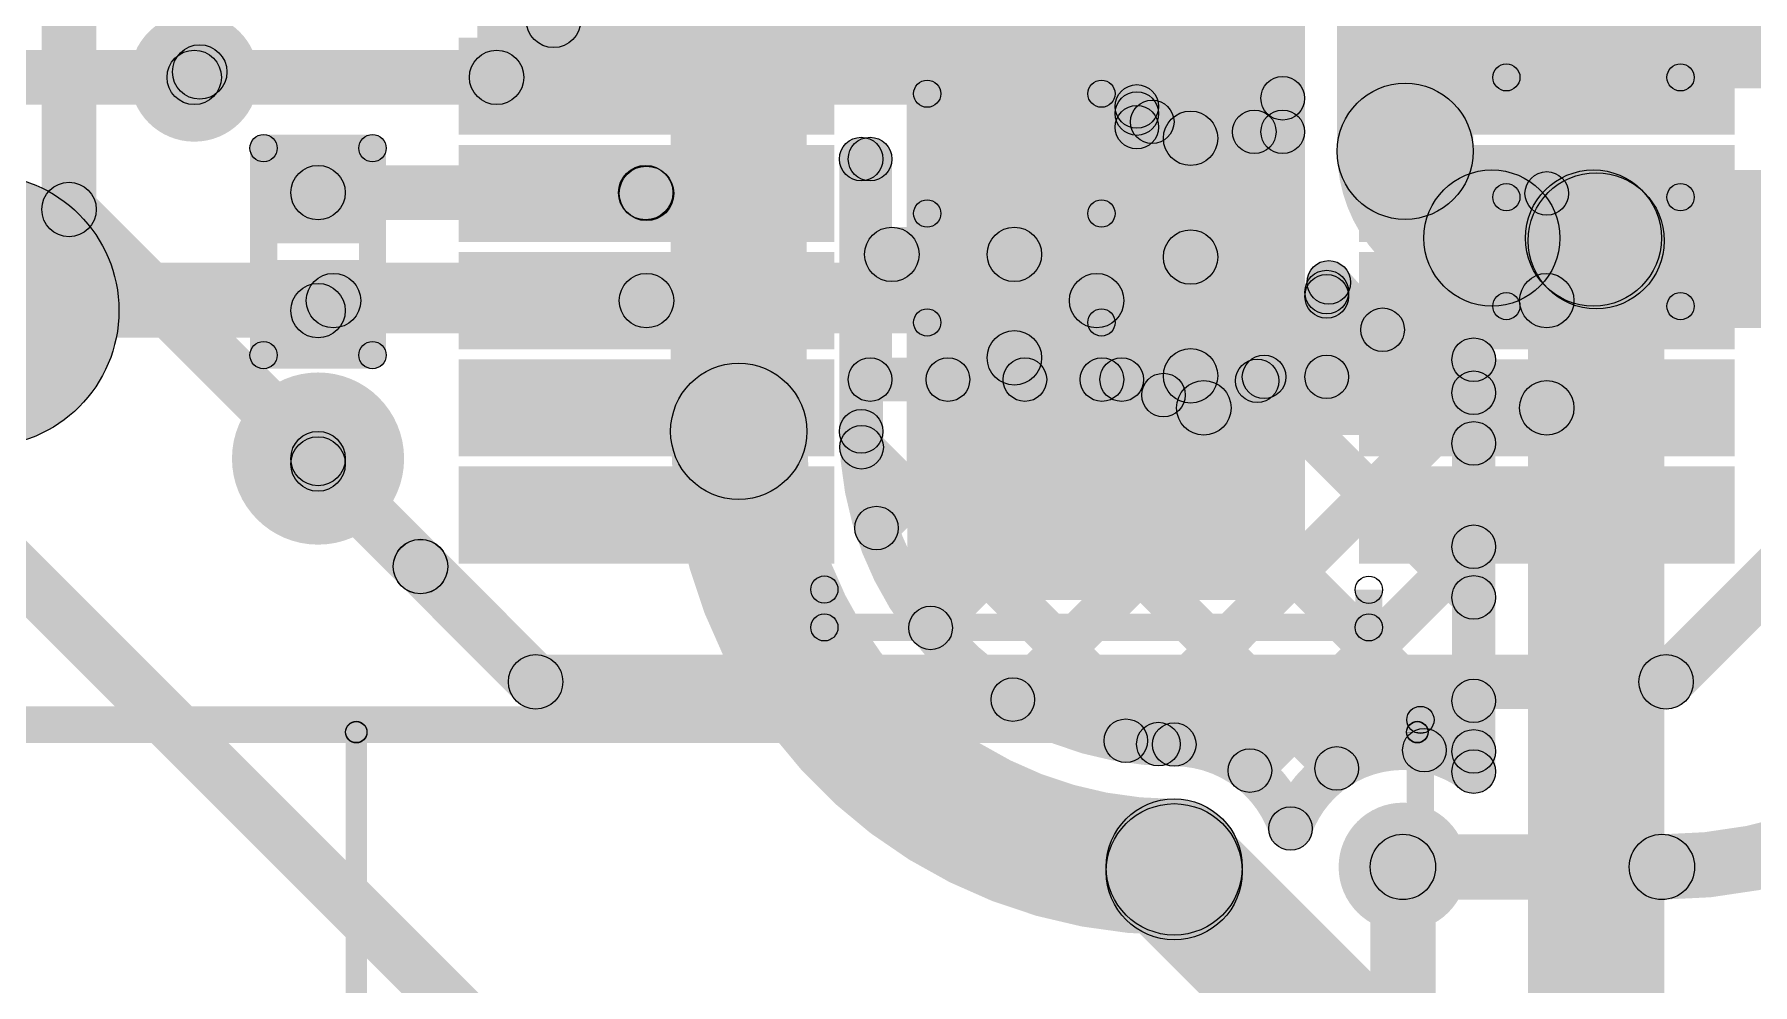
# Model space of a CAD drawing. Header units: millimetres. Extents: x -0.55 to 1.07, y -0.21 to 1.95.
# Drawn here: x 0.3826 to 0.6982, y 0.0624 to 0.2369 of the extents above; entities that cross this region are included whole.
import ezdxf

# ---------------------------------------------------------------- set-up
doc = ezdxf.new("R2010")
doc.units = ezdxf.units.MM
doc.header["$MEASUREMENT"] = 0
for name, color, linetype in [('BottomLayer', 5, 'Continuous'), ('BottomOverlay', 54, 'Continuous'), ('BottomPaste', 16, 'Continuous'), ('BottomSolder', 6, 'Continuous'), ('Mechanical1', 6, 'Continuous'), ('Mechanical2', 216, 'Continuous'), ('TopLayer', 1, 'Continuous'), ('TopOverlay', 2, 'Continuous'), ('TopPaste', 8, 'Continuous'), ('TopSolder', 216, 'Continuous'), ('ViaHoleLayer', 16, 'Continuous')]:
    doc.layers.add(name, color=color, linetype=linetype)

# ---------------------------------------------------------------- blocks, each defined once
blk = doc.blocks.new('BQ24092DGQR_41')
at = {"layer": 'TopLayer'}
for points in [[(-0.05217, 0.04429), (-0.05217, 0.03445), (-0.11319, 0.03445), (-0.11319, 0.04429)], [(0.11319, 0.04429), (0.11319, 0.03445), (0.05217, 0.03445), (0.05217, 0.04429)], [(0.03091, 0.03701), (0.03091, -0.03701), (-0.03091, -0.03701), (-0.03091, 0.03701)], [(-0.05217, 0.02461), (-0.05217, 0.01476), (-0.11319, 0.01476), (-0.11319, 0.02461)], [(0.11319, 0.02461), (0.11319, 0.01476), (0.05217, 0.01476), (0.05217, 0.02461)], [(-0.05217, 0.00492), (-0.05217, -0.00492), (-0.11319, -0.00492), (-0.11319, 0.00492)], [(0.11319, 0.00492), (0.11319, -0.00492), (0.05217, -0.00492), (0.05217, 0.00492)], [(-0.05217, -0.01476), (-0.05217, -0.02461), (-0.11319, -0.02461), (-0.11319, -0.01476)], [(0.11319, -0.01476), (0.11319, -0.02461), (0.05217, -0.02461), (0.05217, -0.01476)], [(-0.05217, -0.03445), (-0.05217, -0.04429), (-0.11319, -0.04429), (-0.11319, -0.03445)], [(0.11319, -0.03445), (0.11319, -0.04429), (0.05217, -0.04429), (0.05217, -0.03445)]]:
    blk.add_hatch(color=1, dxfattribs=at).paths.add_polyline_path(points)
at = {"layer": 'TopOverlay'}
h = blk.add_hatch(color=2, dxfattribs=at)
edge = h.paths.add_edge_path()
edge.add_arc((-0.05, -0.05306), 0.0025, 0, 360)
for points in [[(-0.0475, -0.06), (-0.0525, -0.06), (-0.0525, -0.05306), (-0.0475, -0.05306)], [(0.0525, -0.06), (0.0475, -0.06), (0.0475, -0.0531), (0.0525, -0.0531)], [(-0.05, -0.0625), (-0.05, -0.0575), (0.05, -0.0575), (0.05, -0.0625)]]:
    blk.add_hatch(color=2, dxfattribs=at).paths.add_polyline_path(points)
h = blk.add_hatch(color=2, dxfattribs=at)
edge = h.paths.add_edge_path()
edge.add_arc((0.05, -0.0531), 0.0025, 0, 360)
h = blk.add_hatch(color=2, dxfattribs=at)
edge = h.paths.add_edge_path()
edge.add_arc((-0.05, -0.06), 0.0025, 0, 360)
h = blk.add_hatch(color=2, dxfattribs=at)
edge = h.paths.add_edge_path()
edge.add_arc((-0.05, -0.06), 0.0025, 0, 360)
h = blk.add_hatch(color=2, dxfattribs=at)
edge = h.paths.add_edge_path()
edge.add_arc((0.05, -0.06), 0.0025, 0, 360)
h = blk.add_hatch(color=2, dxfattribs=at)
edge = h.paths.add_edge_path()
edge.add_arc((0.05, -0.06), 0.0025, 0, 360)
at = {"layer": 'TopPaste'}
for points in [[(-0.05217, 0.04429), (-0.05217, 0.03445), (-0.11319, 0.03445), (-0.11319, 0.04429)], [(0.11319, 0.04429), (0.11319, 0.03445), (0.05217, 0.03445), (0.05217, 0.04429)], [(0.03091, 0.03701), (0.03091, -0.03701), (-0.03091, -0.03701), (-0.03091, 0.03701)], [(-0.05217, 0.02461), (-0.05217, 0.01476), (-0.11319, 0.01476), (-0.11319, 0.02461)], [(0.11319, 0.02461), (0.11319, 0.01476), (0.05217, 0.01476), (0.05217, 0.02461)], [(-0.05217, 0.00492), (-0.05217, -0.00492), (-0.11319, -0.00492), (-0.11319, 0.00492)], [(0.11319, 0.00492), (0.11319, -0.00492), (0.05217, -0.00492), (0.05217, 0.00492)], [(-0.05217, -0.01476), (-0.05217, -0.02461), (-0.11319, -0.02461), (-0.11319, -0.01476)], [(0.11319, -0.01476), (0.11319, -0.02461), (0.05217, -0.02461), (0.05217, -0.01476)], [(-0.05217, -0.03445), (-0.05217, -0.04429), (-0.11319, -0.04429), (-0.11319, -0.03445)], [(0.11319, -0.03445), (0.11319, -0.04429), (0.05217, -0.04429), (0.05217, -0.03445)]]:
    blk.add_hatch(color=8, dxfattribs=at).paths.add_polyline_path(points)
at = {"layer": 'TopSolder'}
for points in [[(-0.04817, 0.04829), (-0.04817, 0.03045), (-0.11719, 0.03045), (-0.11719, 0.04829)], [(0.11719, 0.04829), (0.11719, 0.03045), (0.04817, 0.03045), (0.04817, 0.04829)], [(0.03491, 0.04101), (0.03491, -0.04101), (-0.03491, -0.04101), (-0.03491, 0.04101)], [(-0.04817, 0.02861), (-0.04817, 0.01076), (-0.11719, 0.01076), (-0.11719, 0.02861)], [(0.11719, 0.02861), (0.11719, 0.01076), (0.04817, 0.01076), (0.04817, 0.02861)], [(-0.04817, 0.00892), (-0.04817, -0.00892), (-0.11719, -0.00892), (-0.11719, 0.00892)], [(0.11719, 0.00892), (0.11719, -0.00892), (0.04817, -0.00892), (0.04817, 0.00892)], [(-0.04817, -0.01076), (-0.04817, -0.02861), (-0.11719, -0.02861), (-0.11719, -0.01076)], [(0.11719, -0.01076), (0.11719, -0.02861), (0.04817, -0.02861), (0.04817, -0.01076)], [(-0.04817, -0.03045), (-0.04817, -0.04829), (-0.11719, -0.04829), (-0.11719, -0.03045)], [(0.11719, -0.03045), (0.11719, -0.04829), (0.04817, -0.04829), (0.04817, -0.03045)]]:
    blk.add_hatch(color=216, dxfattribs=at).paths.add_polyline_path(points)
at = {"layer": 'TopOverlay'}
for centre in [(-0.05, -0.05306), (0.05, -0.0531), (-0.05, -0.06), (-0.05, -0.06), (0.05, -0.06), (0.05, -0.06)]:
    blk.add_circle(centre, 0.0025, dxfattribs=at)
blk = doc.blocks.new('R___0201_58')
at = {"layer": 'TopLayer'}
for points in [[(-0.01614, 0.00728), (-0.00551, 0.00728), (-0.00551, -0.00728), (-0.01614, -0.00728)], [(0.00551, 0.00728), (0.01614, 0.00728), (0.01614, -0.00728), (0.00551, -0.00728)]]:
    blk.add_hatch(color=1, dxfattribs=at).paths.add_polyline_path(points)
at = {"layer": 'TopOverlay'}
h = blk.add_hatch(color=2, dxfattribs=at)
edge = h.paths.add_edge_path()
edge.add_arc((-0.019, 0.01), 0.0025, 0, 360)
h = blk.add_hatch(color=2, dxfattribs=at)
edge = h.paths.add_edge_path()
edge.add_arc((-0.019, 0.01), 0.0025, 0, 360)
for points in [[(-0.0215, 0.01), (-0.0165, 0.01), (-0.0165, -0.01), (-0.0215, -0.01)], [(-0.019, 0.0075), (-0.019, 0.0125), (0.019, 0.0125), (0.019, 0.0075)], [(0.0165, 0.01), (0.0215, 0.01), (0.0215, -0.01), (0.0165, -0.01)], [(-0.019, -0.0125), (-0.019, -0.0075), (0.019, -0.0075), (0.019, -0.0125)]]:
    blk.add_hatch(color=2, dxfattribs=at).paths.add_polyline_path(points)
h = blk.add_hatch(color=2, dxfattribs=at)
edge = h.paths.add_edge_path()
edge.add_arc((0.019, 0.01), 0.0025, 0, 360)
h = blk.add_hatch(color=2, dxfattribs=at)
edge = h.paths.add_edge_path()
edge.add_arc((0.019, 0.01), 0.0025, 0, 360)
h = blk.add_hatch(color=2, dxfattribs=at)
edge = h.paths.add_edge_path()
edge.add_arc((-0.019, -0.01), 0.0025, 0, 360)
h = blk.add_hatch(color=2, dxfattribs=at)
edge = h.paths.add_edge_path()
edge.add_arc((-0.019, -0.01), 0.0025, 0, 360)
h = blk.add_hatch(color=2, dxfattribs=at)
edge = h.paths.add_edge_path()
edge.add_arc((0.019, -0.01), 0.0025, 0, 360)
h = blk.add_hatch(color=2, dxfattribs=at)
edge = h.paths.add_edge_path()
edge.add_arc((0.019, -0.01), 0.0025, 0, 360)
at = {"layer": 'TopPaste'}
for points in [[(-0.01614, 0.00728), (-0.00551, 0.00728), (-0.00551, -0.00728), (-0.01614, -0.00728)], [(0.00551, 0.00728), (0.01614, 0.00728), (0.01614, -0.00728), (0.00551, -0.00728)]]:
    blk.add_hatch(color=8, dxfattribs=at).paths.add_polyline_path(points)
at = {"layer": 'TopSolder'}
for points in [[(-0.02014, 0.01128), (-0.00151, 0.01128), (-0.00151, -0.01128), (-0.02014, -0.01128)], [(0.00151, 0.01128), (0.02014, 0.01128), (0.02014, -0.01128), (0.00151, -0.01128)]]:
    blk.add_hatch(color=216, dxfattribs=at).paths.add_polyline_path(points)
at = {"layer": 'TopOverlay'}
for centre in [(-0.019, 0.01), (-0.019, 0.01), (0.019, 0.01), (0.019, 0.01), (-0.019, -0.01), (-0.019, -0.01), (0.019, -0.01), (0.019, -0.01)]:
    blk.add_circle(centre, 0.0025, dxfattribs=at)
blk = doc.blocks.new('B4B_PH_K_S_LF__SN__64')
at = {"layer": 'TopOverlay'}
for points in [[(-0.156, 0.1075), (-0.156, 0.1125), (0.23474, 0.1125), (0.23474, 0.1075)], [(0.23724, -0.07), (0.23224, -0.07), (0.23224, 0.11), (0.23724, 0.11)]]:
    blk.add_hatch(color=2, dxfattribs=at).paths.add_polyline_path(points)
h = blk.add_hatch(color=2, dxfattribs=at)
edge = h.paths.add_edge_path()
edge.add_arc((0.23474, 0.11), 0.0025, 0, 360)
h = blk.add_hatch(color=2, dxfattribs=at)
edge = h.paths.add_edge_path()
edge.add_arc((0.23474, 0.11), 0.0025, 0, 360)
blk.add_circle((0.23474, 0.11), 0.0025, dxfattribs=at)
blk.add_circle((0.23474, 0.11), 0.0025, dxfattribs=at)
blk = doc.blocks.new('C__0402_B_79')
at = {"layer": 'BottomLayer'}
for points in [[(-0.0095, 0.0125), (-0.0095, -0.0125), (-0.0275, -0.0125), (-0.0275, 0.0125)], [(0.0275, 0.0125), (0.0275, -0.0125), (0.0095, -0.0125), (0.0095, 0.0125)]]:
    blk.add_hatch(color=5, dxfattribs=at).paths.add_polyline_path(points)
at = {"layer": 'BottomOverlay'}
h = blk.add_hatch(color=54, dxfattribs=at)
edge = h.paths.add_edge_path()
edge.add_arc((-0.031, 0.016), 0.0025, 0, 360)
h = blk.add_hatch(color=54, dxfattribs=at)
edge = h.paths.add_edge_path()
edge.add_arc((-0.031, 0.016), 0.0025, 0, 360)
for points in [[(-0.0335, 0.016), (-0.0285, 0.016), (-0.0285, -0.016), (-0.0335, -0.016)], [(-0.031, 0.0135), (-0.031, 0.0185), (-0.011, 0.0185), (-0.011, 0.0135)], [(0.011, 0.0135), (0.011, 0.0185), (0.031, 0.0185), (0.031, 0.0135)], [(0.0285, 0.016), (0.0335, 0.016), (0.0335, -0.016), (0.0285, -0.016)], [(-0.031, -0.0185), (-0.031, -0.0135), (-0.011, -0.0135), (-0.011, -0.0185)], [(0.011, -0.0185), (0.011, -0.0135), (0.031, -0.0135), (0.031, -0.0185)]]:
    blk.add_hatch(color=54, dxfattribs=at).paths.add_polyline_path(points)
h = blk.add_hatch(color=54, dxfattribs=at)
edge = h.paths.add_edge_path()
edge.add_arc((-0.011, 0.016), 0.0025, 0, 360)
h = blk.add_hatch(color=54, dxfattribs=at)
edge = h.paths.add_edge_path()
edge.add_arc((0.011, 0.016), 0.0025, 0, 360)
h = blk.add_hatch(color=54, dxfattribs=at)
edge = h.paths.add_edge_path()
edge.add_arc((0.031, 0.016), 0.0025, 0, 360)
h = blk.add_hatch(color=54, dxfattribs=at)
edge = h.paths.add_edge_path()
edge.add_arc((0.031, 0.016), 0.0025, 0, 360)
h = blk.add_hatch(color=54, dxfattribs=at)
edge = h.paths.add_edge_path()
edge.add_arc((-0.031, -0.016), 0.0025, 0, 360)
h = blk.add_hatch(color=54, dxfattribs=at)
edge = h.paths.add_edge_path()
edge.add_arc((-0.031, -0.016), 0.0025, 0, 360)
h = blk.add_hatch(color=54, dxfattribs=at)
edge = h.paths.add_edge_path()
edge.add_arc((-0.011, -0.016), 0.0025, 0, 360)
h = blk.add_hatch(color=54, dxfattribs=at)
edge = h.paths.add_edge_path()
edge.add_arc((0.011, -0.016), 0.0025, 0, 360)
h = blk.add_hatch(color=54, dxfattribs=at)
edge = h.paths.add_edge_path()
edge.add_arc((0.031, -0.016), 0.0025, 0, 360)
h = blk.add_hatch(color=54, dxfattribs=at)
edge = h.paths.add_edge_path()
edge.add_arc((0.031, -0.016), 0.0025, 0, 360)
at = {"layer": 'BottomPaste'}
for points in [[(-0.0095, 0.0125), (-0.0095, -0.0125), (-0.0275, -0.0125), (-0.0275, 0.0125)], [(0.0275, 0.0125), (0.0275, -0.0125), (0.0095, -0.0125), (0.0095, 0.0125)]]:
    blk.add_hatch(color=16, dxfattribs=at).paths.add_polyline_path(points)
at = {"layer": 'BottomSolder'}
for points in [[(-0.00714, 0.01486), (-0.00714, -0.01486), (-0.02986, -0.01486), (-0.02986, 0.01486)], [(0.02986, 0.01486), (0.02986, -0.01486), (0.00714, -0.01486), (0.00714, 0.01486)]]:
    blk.add_hatch(color=6, dxfattribs=at).paths.add_polyline_path(points)
at = {"layer": 'BottomOverlay'}
for centre in [(-0.031, 0.016), (-0.031, 0.016), (-0.011, 0.016), (0.011, 0.016), (0.031, 0.016), (0.031, 0.016), (-0.031, -0.016), (-0.031, -0.016), (-0.011, -0.016), (0.011, -0.016), (0.031, -0.016), (0.031, -0.016)]:
    blk.add_circle(centre, 0.0025, dxfattribs=at)
blk = doc.blocks.new('C__0402_B_83')
at = {"layer": 'BottomLayer'}
for points in [[(-0.0095, 0.0125), (-0.0095, -0.0125), (-0.0275, -0.0125), (-0.0275, 0.0125)], [(0.0275, 0.0125), (0.0275, -0.0125), (0.0095, -0.0125), (0.0095, 0.0125)]]:
    blk.add_hatch(color=5, dxfattribs=at).paths.add_polyline_path(points)
at = {"layer": 'BottomOverlay'}
h = blk.add_hatch(color=54, dxfattribs=at)
edge = h.paths.add_edge_path()
edge.add_arc((-0.031, 0.016), 0.0025, 0, 360)
h = blk.add_hatch(color=54, dxfattribs=at)
edge = h.paths.add_edge_path()
edge.add_arc((-0.031, 0.016), 0.0025, 0, 360)
for points in [[(-0.0285, -0.016), (-0.0335, -0.016), (-0.0335, 0.016), (-0.0285, 0.016)], [(-0.011, 0.0185), (-0.011, 0.0135), (-0.031, 0.0135), (-0.031, 0.0185)], [(0.031, 0.0185), (0.031, 0.0135), (0.011, 0.0135), (0.011, 0.0185)], [(0.0335, -0.016), (0.0285, -0.016), (0.0285, 0.016), (0.0335, 0.016)], [(-0.011, -0.0135), (-0.011, -0.0185), (-0.031, -0.0185), (-0.031, -0.0135)], [(0.031, -0.0135), (0.031, -0.0185), (0.011, -0.0185), (0.011, -0.0135)]]:
    blk.add_hatch(color=54, dxfattribs=at).paths.add_polyline_path(points)
h = blk.add_hatch(color=54, dxfattribs=at)
edge = h.paths.add_edge_path()
edge.add_arc((-0.011, 0.016), 0.0025, 0, 360)
h = blk.add_hatch(color=54, dxfattribs=at)
edge = h.paths.add_edge_path()
edge.add_arc((0.011, 0.016), 0.0025, 0, 360)
h = blk.add_hatch(color=54, dxfattribs=at)
edge = h.paths.add_edge_path()
edge.add_arc((0.031, 0.016), 0.0025, 0, 360)
h = blk.add_hatch(color=54, dxfattribs=at)
edge = h.paths.add_edge_path()
edge.add_arc((0.031, 0.016), 0.0025, 0, 360)
h = blk.add_hatch(color=54, dxfattribs=at)
edge = h.paths.add_edge_path()
edge.add_arc((-0.031, -0.016), 0.0025, 0, 360)
h = blk.add_hatch(color=54, dxfattribs=at)
edge = h.paths.add_edge_path()
edge.add_arc((-0.031, -0.016), 0.0025, 0, 360)
h = blk.add_hatch(color=54, dxfattribs=at)
edge = h.paths.add_edge_path()
edge.add_arc((-0.011, -0.016), 0.0025, 0, 360)
h = blk.add_hatch(color=54, dxfattribs=at)
edge = h.paths.add_edge_path()
edge.add_arc((0.011, -0.016), 0.0025, 0, 360)
h = blk.add_hatch(color=54, dxfattribs=at)
edge = h.paths.add_edge_path()
edge.add_arc((0.031, -0.016), 0.0025, 0, 360)
h = blk.add_hatch(color=54, dxfattribs=at)
edge = h.paths.add_edge_path()
edge.add_arc((0.031, -0.016), 0.0025, 0, 360)
at = {"layer": 'BottomPaste'}
for points in [[(-0.0095, 0.0125), (-0.0095, -0.0125), (-0.0275, -0.0125), (-0.0275, 0.0125)], [(0.0275, 0.0125), (0.0275, -0.0125), (0.0095, -0.0125), (0.0095, 0.0125)]]:
    blk.add_hatch(color=16, dxfattribs=at).paths.add_polyline_path(points)
at = {"layer": 'BottomSolder'}
for points in [[(-0.00714, 0.01486), (-0.00714, -0.01486), (-0.02986, -0.01486), (-0.02986, 0.01486)], [(0.02986, 0.01486), (0.02986, -0.01486), (0.00714, -0.01486), (0.00714, 0.01486)]]:
    blk.add_hatch(color=6, dxfattribs=at).paths.add_polyline_path(points)
at = {"layer": 'BottomOverlay'}
for centre in [(-0.031, 0.016), (-0.031, 0.016), (-0.011, 0.016), (0.011, 0.016), (0.031, 0.016), (0.031, 0.016), (-0.031, -0.016), (-0.031, -0.016), (-0.011, -0.016), (0.011, -0.016), (0.031, -0.016), (0.031, -0.016)]:
    blk.add_circle(centre, 0.0025, dxfattribs=at)

msp = doc.modelspace()

# ---------------------------------------------------------------- hatches: boundary and pattern name
at = {"layer": 'BottomLayer'}
for points in [[(0.394, 0.20474), (0.384, 0.20474), (0.384, 0.57162), (0.394, 0.57162)], [(0.655, 0.227), (0.718, 0.227), (0.718, 0.571), (0.655, 0.571)], [(0.5, 0.224), (0.575, 0.224), (0.575, 0.276), (0.5, 0.276)], [(0.5245, 0.164), (0.4995, 0.164), (0.4995, 0.261), (0.5245, 0.261)], [(0.61592, 0.219), (0.60792, 0.219), (0.60792, 0.25808), (0.61592, 0.25808)], [(0.64692, 0.21542), (0.62192, 0.21542), (0.62192, 0.25808), (0.64692, 0.25808)], [(0.58913, 0.21985), (0.58113, 0.21985), (0.58113, 0.2525), (0.58913, 0.2525)], [(0.5823, 0.24912), (0.58796, 0.25477), (0.61475, 0.22799), (0.60909, 0.22233)], [(0.58796, 0.21952), (0.5823, 0.22518), (0.60909, 0.25196), (0.61475, 0.24631)], [(0.412, 0.224), (0.412, 0.234), (0.46754, 0.234), (0.46754, 0.224)], [(0.5823, 0.22083), (0.58796, 0.22649), (0.59079, 0.22366), (0.58513, 0.218)], [(0.60671, 0.215), (0.60671, 0.223), (0.61192, 0.223), (0.61192, 0.215)], [(0.6, 0.196), (0.59, 0.196), (0.59, 0.21781), (0.6, 0.21781)], [(0.5385, 0.164), (0.5305, 0.164), (0.5305, 0.214), (0.5385, 0.214)], [(0.54013, 0.1735), (0.53213, 0.1735), (0.53213, 0.214), (0.54013, 0.214)], [(0.65034, 0.187), (0.65034, 0.212), (0.669, 0.212), (0.669, 0.187)], [(0.669, 0.187), (0.669, 0.212), (0.7136, 0.212), (0.7136, 0.187)], [(0.548, 0.184), (0.61, 0.184), (0.61, 0.209), (0.548, 0.209)], [(0.38547, 0.2012), (0.39254, 0.20827), (0.43828, 0.16254), (0.4312, 0.15546)], [(0.54013, 0.1915), (0.54013, 0.2015), (0.56263, 0.2015), (0.56263, 0.1915)], [(0.682, -0.0045), (0.657, -0.0045), (0.657, 0.199), (0.682, 0.199)], [(0.56763, 0.1775), (0.55763, 0.1775), (0.55763, 0.1965), (0.56763, 0.1965)], [(0.6, 0.17419), (0.59, 0.17419), (0.59, 0.196), (0.6, 0.196)], [(0.624, 0.174), (0.616, 0.174), (0.616, 0.18958), (0.624, 0.18958)], [(0.61717, 0.18597), (0.62283, 0.19162), (0.64983, 0.16462), (0.64417, 0.15897)], [(0.56519, 0.1119), (0.55953, 0.11756), (0.62746, 0.18548), (0.63311, 0.17982)], [(0.53613, 0.1695), (0.53613, 0.1775), (0.58235, 0.1775), (0.58235, 0.1695)], [(0.6085, 0.17), (0.6085, 0.178), (0.62, 0.178), (0.62, 0.17)], [(0.651, 0.10151), (0.643, 0.10151), (0.643, 0.17715), (0.651, 0.17715)], [(0.54014, 0.14342), (0.53448, 0.14907), (0.56174, 0.17633), (0.5674, 0.17067)], [(0.54761, 0.17067), (0.55327, 0.17633), (0.62467, 0.10493), (0.61901, 0.09928)], [(0.5759, 0.17067), (0.58155, 0.17633), (0.64983, 0.10805), (0.64417, 0.1024)], [(0.58594, 0.10436), (0.58028, 0.11002), (0.64417, 0.17391), (0.64983, 0.16825)], [(0.60441, 0.17045), (0.61006, 0.1761), (0.64983, 0.13634), (0.64417, 0.13068)], [(0.55008, 0.12507), (0.54442, 0.13072), (0.5872, 0.1735), (0.59285, 0.16784)], [(0.53175, 0.15825), (0.5374, 0.16391), (0.59191, 0.1094), (0.58625, 0.10375)], [(0.36847, 0.14246), (0.37554, 0.14953), (0.48476, 0.04032), (0.47768, 0.03324)], [(0.60873, 0.09887), (0.60307, 0.10452), (0.64417, 0.14562), (0.64983, 0.13997)], [(0.64077, 0.10262), (0.63511, 0.10828), (0.64417, 0.11734), (0.64983, 0.11168)], [(0.64, 0.006), (0.628, 0.006), (0.628, 0.084), (0.64, 0.084)]]:
    msp.add_hatch(color=5, dxfattribs=at).paths.add_polyline_path(points)
h = msp.add_hatch(color=5, dxfattribs=at)
edge = h.paths.add_edge_path()
edge.add_arc((0.478, 0.23946), 0.005, 0, 360)
h = msp.add_hatch(color=5, dxfattribs=at)
edge = h.paths.add_edge_path()
edge.add_arc((0.478, 0.23946), 0.005, 0, 360)
h = msp.add_hatch(color=5, dxfattribs=at)
edge = h.paths.add_edge_path()
edge.add_arc((0.412, 0.229), 0.01181, 0, 360)
h = msp.add_hatch(color=5, dxfattribs=at)
edge = h.paths.add_edge_path()
edge.add_arc((0.412, 0.229), 0.005, 0, 360)
h = msp.add_hatch(color=5, dxfattribs=at)
edge = h.paths.add_edge_path()
edge.add_arc((0.46754, 0.229), 0.005, 0, 360)
h = msp.add_hatch(color=5, dxfattribs=at)
edge = h.paths.add_edge_path()
edge.add_arc((0.46754, 0.229), 0.005, 0, 360)
h = msp.add_hatch(color=5, dxfattribs=at)
edge = h.paths.add_edge_path()
edge.add_arc((0.58513, 0.22366), 0.004, 0, 360)
h = msp.add_hatch(color=5, dxfattribs=at)
edge = h.paths.add_edge_path()
edge.add_arc((0.61192, 0.22516), 0.004, 0, 360)
h = msp.add_hatch(color=5, dxfattribs=at)
edge = h.paths.add_edge_path()
edge.add_arc((0.63442, 0.21542), 0.0125, 0, 360)
h = msp.add_hatch(color=5, dxfattribs=at)
edge = h.paths.add_edge_path()
edge.add_arc((0.63442, 0.21542), 0.0125, 0, 360)
h = msp.add_hatch(color=5, dxfattribs=at)
edge = h.paths.add_edge_path()
edge.add_arc((0.58513, 0.22235), 0.004, 0, 360)
h = msp.add_hatch(color=5, dxfattribs=at)
edge = h.paths.add_edge_path()
edge.add_arc((0.58796, 0.22083), 0.004, 0, 360)
h = msp.add_hatch(color=5, dxfattribs=at)
edge = h.paths.add_edge_path()
edge.add_arc((0.58513, 0.21985), 0.004, 0, 360)
h = msp.add_hatch(color=5, dxfattribs=at)
edge = h.paths.add_edge_path()
edge.add_arc((0.58513, 0.21985), 0.004, 0, 360)
h = msp.add_hatch(color=5, dxfattribs=at)
edge = h.paths.add_edge_path()
edge.add_arc((0.595, 0.21781), 0.005, 0, 360)
h = msp.add_hatch(color=5, dxfattribs=at)
edge = h.paths.add_edge_path()
edge.add_arc((0.60671, 0.219), 0.004, 0, 360)
h = msp.add_hatch(color=5, dxfattribs=at)
edge = h.paths.add_edge_path()
edge.add_arc((0.60671, 0.219), 0.004, 0, 360)
h = msp.add_hatch(color=5, dxfattribs=at)
edge = h.paths.add_edge_path()
edge.add_arc((0.61192, 0.219), 0.004, 0, 360)
h = msp.add_hatch(color=5, dxfattribs=at)
edge = h.paths.add_edge_path()
edge.add_arc((0.61192, 0.219), 0.004, 0, 360)
h = msp.add_hatch(color=5, dxfattribs=at)
edge = h.paths.add_edge_path()
edge.add_arc((0.5345, 0.214), 0.004, 0, 360)
h = msp.add_hatch(color=5, dxfattribs=at)
edge = h.paths.add_edge_path()
edge.add_arc((0.53613, 0.214), 0.004, 0, 360)
h = msp.add_hatch(color=5, dxfattribs=at)
edge = h.paths.add_edge_path()
edge.add_arc((0.65034, 0.1995), 0.0125, 0, 360)
h = msp.add_hatch(color=5, dxfattribs=at)
edge = h.paths.add_edge_path()
edge.add_arc((0.65034, 0.1995), 0.0125, 0, 360)
h = msp.add_hatch(color=5, dxfattribs=at)
edge = h.paths.add_edge_path()
edge.add_arc((0.669, 0.1995), 0.0125, 0, 360)
h = msp.add_hatch(color=5, dxfattribs=at)
edge = h.paths.add_edge_path()
edge.add_arc((0.669, 0.1995), 0.0125, 0, 360)
h = msp.add_hatch(color=5, dxfattribs=at)
edge = h.paths.add_edge_path()
edge.add_arc((0.6695, 0.199), 0.0125, 0, 360)
h = msp.add_hatch(color=5, dxfattribs=at)
edge = h.paths.add_edge_path()
edge.add_arc((0.389, 0.20474), 0.005, 0, 360)
h = msp.add_hatch(color=5, dxfattribs=at)
edge = h.paths.add_edge_path()
edge.add_arc((0.389, 0.20474), 0.005, 0, 360)
h = msp.add_hatch(color=5, dxfattribs=at)
edge = h.paths.add_edge_path()
edge.add_arc((0.595, 0.196), 0.01181, 0, 360)
h = msp.add_hatch(color=5, dxfattribs=at)
edge = h.paths.add_edge_path()
edge.add_arc((0.54013, 0.1965), 0.005, 0, 360)
h = msp.add_hatch(color=5, dxfattribs=at)
edge = h.paths.add_edge_path()
edge.add_arc((0.56263, 0.1965), 0.005, 0, 360)
h = msp.add_hatch(color=5, dxfattribs=at)
edge = h.paths.add_edge_path()
edge.add_arc((0.56263, 0.1965), 0.005, 0, 360)
h = msp.add_hatch(color=5, dxfattribs=at)
edge = h.paths.add_edge_path()
edge.add_arc((0.595, 0.196), 0.005, 0, 360)
h = msp.add_hatch(color=5, dxfattribs=at)
edge = h.paths.add_edge_path()
edge.add_arc((0.595, 0.196), 0.005, 0, 360)
h = msp.add_hatch(color=5, dxfattribs=at)
edge = h.paths.add_edge_path()
edge.add_arc((0.62, 0.18958), 0.004, 0, 360)
h = msp.add_hatch(color=5, dxfattribs=at)
edge = h.paths.add_edge_path()
edge.add_arc((0.62, 0.18879), 0.004, 0, 360)
h = msp.add_hatch(color=5, dxfattribs=at)
edge = h.paths.add_edge_path()
edge.add_arc((0.62039, 0.19135), 0.004, 0, 360)
h = msp.add_hatch(color=5, dxfattribs=at)
edge = h.paths.add_edge_path()
edge.add_arc((0.63028, 0.18265), 0.004, 0, 360)
h = msp.add_hatch(color=5, dxfattribs=at)
edge = h.paths.add_edge_path()
edge.add_arc((0.56263, 0.1775), 0.005, 0, 360)
h = msp.add_hatch(color=5, dxfattribs=at)
edge = h.paths.add_edge_path()
edge.add_arc((0.647, 0.17715), 0.004, 0, 360)
h = msp.add_hatch(color=5, dxfattribs=at)
edge = h.paths.add_edge_path()
edge.add_arc((0.647, 0.17715), 0.004, 0, 360)
h = msp.add_hatch(color=5, dxfattribs=at)
edge = h.paths.add_edge_path()
edge.add_arc((0.53613, 0.1735), 0.004, 0, 360)
h = msp.add_hatch(color=5, dxfattribs=at)
edge = h.paths.add_edge_path()
edge.add_arc((0.53613, 0.1735), 0.004, 0, 360)
h = msp.add_hatch(color=5, dxfattribs=at)
edge = h.paths.add_edge_path()
edge.add_arc((0.55044, 0.1735), 0.004, 0, 360)
h = msp.add_hatch(color=5, dxfattribs=at)
edge = h.paths.add_edge_path()
edge.add_arc((0.56457, 0.1735), 0.004, 0, 360)
h = msp.add_hatch(color=5, dxfattribs=at)
edge = h.paths.add_edge_path()
edge.add_arc((0.57873, 0.1735), 0.004, 0, 360)
h = msp.add_hatch(color=5, dxfattribs=at)
edge = h.paths.add_edge_path()
edge.add_arc((0.58235, 0.1735), 0.004, 0, 360)
h = msp.add_hatch(color=5, dxfattribs=at)
edge = h.paths.add_edge_path()
edge.add_arc((0.58235, 0.1735), 0.004, 0, 360)
h = msp.add_hatch(color=5, dxfattribs=at)
edge = h.paths.add_edge_path()
edge.add_arc((0.595, 0.17419), 0.005, 0, 360)
h = msp.add_hatch(color=5, dxfattribs=at)
edge = h.paths.add_edge_path()
edge.add_arc((0.60724, 0.17327), 0.004, 0, 360)
h = msp.add_hatch(color=5, dxfattribs=at)
edge = h.paths.add_edge_path()
edge.add_arc((0.6085, 0.174), 0.004, 0, 360)
h = msp.add_hatch(color=5, dxfattribs=at)
edge = h.paths.add_edge_path()
edge.add_arc((0.6085, 0.174), 0.004, 0, 360)
h = msp.add_hatch(color=5, dxfattribs=at)
edge = h.paths.add_edge_path()
edge.add_arc((0.62, 0.174), 0.004, 0, 360)
h = msp.add_hatch(color=5, dxfattribs=at)
edge = h.paths.add_edge_path()
edge.add_arc((0.62, 0.174), 0.004, 0, 360)
h = msp.add_hatch(color=5, dxfattribs=at)
edge = h.paths.add_edge_path()
edge.add_arc((0.512, 0.164), 0.0125, 0, 360)
h = msp.add_hatch(color=5, dxfattribs=at)
edge = h.paths.add_edge_path()
edge.add_arc((0.512, 0.164), 0.0125, 0, 360)
h = msp.add_hatch(color=5, dxfattribs=at)
edge = h.paths.add_edge_path()
edge.add_arc((0.59002, 0.17067), 0.004, 0, 360)
h = msp.add_hatch(color=5, dxfattribs=at)
edge = h.paths.add_edge_path()
edge.add_arc((0.647, 0.17108), 0.004, 0, 360)
h = msp.add_hatch(color=5, dxfattribs=at)
edge = h.paths.add_edge_path()
edge.add_arc((0.43474, 0.159), 0.01181, 0, 360)
h = msp.add_hatch(color=5, dxfattribs=at)
edge = h.paths.add_edge_path()
edge.add_arc((0.5345, 0.164), 0.004, 0, 360)
h = msp.add_hatch(color=5, dxfattribs=at)
edge = h.paths.add_edge_path()
edge.add_arc((0.5345, 0.164), 0.004, 0, 360)
h = msp.add_hatch(color=5, dxfattribs=at)
edge = h.paths.add_edge_path()
edge.add_arc((0.53457, 0.16108), 0.004, 0, 360)
h = msp.add_hatch(color=5, dxfattribs=at)
edge = h.paths.add_edge_path()
edge.add_arc((0.647, 0.16179), 0.004, 0, 360)
h = msp.add_hatch(color=5, dxfattribs=at)
edge = h.paths.add_edge_path()
edge.add_arc((0.43474, 0.159), 0.005, 0, 360)
h = msp.add_hatch(color=5, dxfattribs=at)
edge = h.paths.add_edge_path()
edge.add_arc((0.53731, 0.14624), 0.004, 0, 360)
h = msp.add_hatch(color=5, dxfattribs=at)
edge = h.paths.add_edge_path()
edge.add_arc((0.647, 0.1428), 0.004, 0, 360)
h = msp.add_hatch(color=5, dxfattribs=at)
edge = h.paths.add_edge_path()
edge.add_arc((0.647, 0.13351), 0.004, 0, 360)
h = msp.add_hatch(color=5, dxfattribs=at)
edge = h.paths.add_edge_path()
edge.add_arc((0.54725, 0.1279), 0.004, 0, 360)
h = msp.add_hatch(color=5, dxfattribs=at)
edge = h.paths.add_edge_path()
edge.add_arc((0.56236, 0.11473), 0.004, 0, 360)
h = msp.add_hatch(color=5, dxfattribs=at)
edge = h.paths.add_edge_path()
edge.add_arc((0.647, 0.11451), 0.004, 0, 360)
h = msp.add_hatch(color=5, dxfattribs=at)
edge = h.paths.add_edge_path()
edge.add_arc((0.58311, 0.10719), 0.004, 0, 360)
h = msp.add_hatch(color=5, dxfattribs=at)
edge = h.paths.add_edge_path()
edge.add_arc((0.58908, 0.10657), 0.004, 0, 360)
h = msp.add_hatch(color=5, dxfattribs=at)
edge = h.paths.add_edge_path()
edge.add_arc((0.592, 0.1065), 0.004, 0, 360)
h = msp.add_hatch(color=5, dxfattribs=at)
edge = h.paths.add_edge_path()
edge.add_arc((0.592, 0.1065), 0.004, 0, 360)
h = msp.add_hatch(color=5, dxfattribs=at)
edge = h.paths.add_edge_path()
edge.add_arc((0.63794, 0.10545), 0.004, 0, 360)
h = msp.add_hatch(color=5, dxfattribs=at)
edge = h.paths.add_edge_path()
edge.add_arc((0.647, 0.10523), 0.004, 0, 360)
h = msp.add_hatch(color=5, dxfattribs=at)
edge = h.paths.add_edge_path()
edge.add_arc((0.6059, 0.10169), 0.004, 0, 360)
h = msp.add_hatch(color=5, dxfattribs=at)
edge = h.paths.add_edge_path()
edge.add_arc((0.62184, 0.1021), 0.004, 0, 360)
h = msp.add_hatch(color=5, dxfattribs=at)
edge = h.paths.add_edge_path()
edge.add_arc((0.647, 0.10151), 0.004, 0, 360)
h = msp.add_hatch(color=5, dxfattribs=at)
edge = h.paths.add_edge_path()
edge.add_arc((0.647, 0.10151), 0.004, 0, 360)
h = msp.add_hatch(color=5, dxfattribs=at)
edge = h.paths.add_edge_path()
edge.add_arc((0.592, 0.084), 0.0125, 0, 360)
h = msp.add_hatch(color=5, dxfattribs=at)
edge = h.paths.add_edge_path()
edge.add_arc((0.592, 0.084), 0.01181, 0, 360)
h = msp.add_hatch(color=5, dxfattribs=at)
edge = h.paths.add_edge_path()
edge.add_arc((0.61336, 0.09106), 0.004, 0, 360)
h = msp.add_hatch(color=5, dxfattribs=at)
edge = h.paths.add_edge_path()
edge.add_arc((0.61336, 0.09106), 0.004, 0, 360)
h = msp.add_hatch(color=5, dxfattribs=at)
edge = h.paths.add_edge_path()
edge.add_arc((0.634, 0.084), 0.01181, 0, 360)
h = msp.add_hatch(color=5, dxfattribs=at)
edge = h.paths.add_edge_path()
edge.add_arc((0.634, 0.084), 0.006, 0, 360)
at = {"layer": 'BottomSolder'}
h = msp.add_hatch(color=6, dxfattribs=at)
edge = h.paths.add_edge_path()
edge.add_arc((0.43474, 0.159), 0.01581, 0, 360)
at = {"layer": 'Mechanical1'}
for points in [[(0.24688, 0.10683), (0.24688, 0.11076), (0.63665, 0.11076), (0.63665, 0.10683)], [(0.24688, 0.1068), (0.24688, 0.11073), (0.63665, 0.11073), (0.63665, 0.1068)], [(0.24688, 0.10677), (0.24688, 0.1107), (0.63665, 0.1107), (0.63665, 0.10677)], [(0.44373, -0.06837), (0.43979, -0.06837), (0.43979, 0.1088), (0.44373, 0.1088)], [(0.44373, 0.10874), (0.43979, 0.10874), (0.43979, 0.1088), (0.44373, 0.1088)], [(0.63861, -0.06837), (0.63468, -0.06837), (0.63468, 0.1088), (0.63861, 0.1088)], [(0.63861, 0.10879), (0.63468, 0.10879), (0.63468, 0.1088), (0.63861, 0.1088)], [(0.63861, 0.10874), (0.63468, 0.10874), (0.63468, 0.10879), (0.63861, 0.10879)], [(0.63861, -0.0684), (0.63468, -0.0684), (0.63468, 0.10877), (0.63861, 0.10877)], [(0.63861, -0.06843), (0.63468, -0.06843), (0.63468, 0.10874), (0.63861, 0.10874)]]:
    msp.add_hatch(color=6, dxfattribs=at).paths.add_polyline_path(points)
h = msp.add_hatch(color=6, dxfattribs=at)
edge = h.paths.add_edge_path()
edge.add_arc((0.44176, 0.1088), 0.00197, 0, 360)
h = msp.add_hatch(color=6, dxfattribs=at)
edge = h.paths.add_edge_path()
edge.add_arc((0.44176, 0.1088), 0.00197, 0, 360)
h = msp.add_hatch(color=6, dxfattribs=at)
edge = h.paths.add_edge_path()
edge.add_arc((0.44176, 0.10874), 0.00197, 0, 360)
h = msp.add_hatch(color=6, dxfattribs=at)
edge = h.paths.add_edge_path()
edge.add_arc((0.63665, 0.1088), 0.00197, 0, 360)
h = msp.add_hatch(color=6, dxfattribs=at)
edge = h.paths.add_edge_path()
edge.add_arc((0.63665, 0.1088), 0.00197, 0, 360)
h = msp.add_hatch(color=6, dxfattribs=at)
edge = h.paths.add_edge_path()
edge.add_arc((0.63665, 0.10879), 0.00197, 0, 360)
h = msp.add_hatch(color=6, dxfattribs=at)
edge = h.paths.add_edge_path()
edge.add_arc((0.63665, 0.10879), 0.00197, 0, 360)
h = msp.add_hatch(color=6, dxfattribs=at)
edge = h.paths.add_edge_path()
edge.add_arc((0.63665, 0.1088), 0.00197, 0, 360)
h = msp.add_hatch(color=6, dxfattribs=at)
edge = h.paths.add_edge_path()
edge.add_arc((0.63665, 0.10877), 0.00197, 0, 360)
h = msp.add_hatch(color=6, dxfattribs=at)
edge = h.paths.add_edge_path()
edge.add_arc((0.63665, 0.10877), 0.00197, 0, 360)
h = msp.add_hatch(color=6, dxfattribs=at)
edge = h.paths.add_edge_path()
edge.add_arc((0.63665, 0.10874), 0.00197, 0, 360)
h = msp.add_hatch(color=6, dxfattribs=at)
edge = h.paths.add_edge_path()
edge.add_arc((0.63665, 0.10874), 0.00197, 0, 360)
h = msp.add_hatch(color=6, dxfattribs=at)
edge = h.paths.add_edge_path()
edge.add_arc((0.63665, 0.10874), 0.00197, 0, 360)
at = {"layer": 'TopLayer'}
for points in [[(0.464, 0.223), (0.526, 0.223), (0.526, 0.273), (0.464, 0.273)], [(0.543, 0.133), (0.616, 0.133), (0.616, 0.273), (0.543, 0.273)], [(0.62263, 0.223), (0.69135, 0.223), (0.69135, 0.273), (0.62263, 0.273)], [(0.21116, 0.224), (0.21116, 0.234), (0.412, 0.234), (0.412, 0.224)], [(0.43474, 0.20283), (0.43474, 0.21283), (0.49492, 0.21283), (0.49492, 0.20283)], [(0.66042, 0.20369), (0.66042, 0.21169), (0.74731, 0.21169), (0.74731, 0.20369)], [(0.49139, 0.20429), (0.49846, 0.21136), (0.4986, 0.21122), (0.49153, 0.20415)], [(0.391, 0.182), (0.548, 0.182), (0.548, 0.195), (0.391, 0.195)], [(0.43757, 0.183), (0.43757, 0.193), (0.49506, 0.193), (0.49506, 0.183)], [(0.49506, 0.183), (0.49506, 0.193), (0.57774, 0.193), (0.57774, 0.183)], [(0.66042, 0.183), (0.66042, 0.193), (0.71491, 0.193), (0.71491, 0.183)], [(0.37317, 0.18117), (0.37317, 0.19117), (0.43474, 0.19117), (0.43474, 0.18117)], [(0.5742, 0.18446), (0.58128, 0.19154), (0.60096, 0.17185), (0.59389, 0.16478)], [(0.59743, 0.16331), (0.59743, 0.17331), (0.66042, 0.17331), (0.66042, 0.16331)], [(0.4312, 0.15446), (0.43828, 0.16154), (0.45709, 0.14272), (0.45002, 0.13565)], [(0.43974, 0.158), (0.42974, 0.158), (0.42974, 0.159), (0.43974, 0.159)], [(0.68588, 0.11446), (0.67881, 0.12154), (0.70522, 0.14795), (0.71229, 0.14088)], [(0.45002, 0.13562), (0.45709, 0.14269), (0.47824, 0.12154), (0.47117, 0.11446)], [(0.45855, 0.13915), (0.44855, 0.13915), (0.44855, 0.13919), (0.45855, 0.13919)], [(0.4747, 0.113), (0.4747, 0.123), (0.68234, 0.123), (0.68234, 0.113)], [(0.58316, 0.07429), (0.60084, 0.09197), (0.63984, 0.05297), (0.62216, 0.03529)], [(0.634, 0.078), (0.634, 0.09), (0.68157, 0.09), (0.68157, 0.078)], [(0.6045, 0.08313), (0.5795, 0.08313), (0.5795, 0.084), (0.6045, 0.084)]]:
    msp.add_hatch(color=1, dxfattribs=at).paths.add_polyline_path(points)
h = msp.add_hatch(color=1, dxfattribs=at)
edge = h.paths.add_edge_path()
edge.add_arc((0.412, 0.229), 0.01181, 0, 360)
h = msp.add_hatch(color=1, dxfattribs=at)
edge = h.paths.add_edge_path()
edge.add_arc((0.412, 0.229), 0.005, 0, 360)
h = msp.add_hatch(color=1, dxfattribs=at)
edge = h.paths.add_edge_path()
edge.add_arc((0.412, 0.229), 0.005, 0, 360)
h = msp.add_hatch(color=1, dxfattribs=at)
edge = h.paths.add_edge_path()
edge.add_arc((0.413, 0.23), 0.005, 0, 360)
h = msp.add_hatch(color=1, dxfattribs=at)
edge = h.paths.add_edge_path()
edge.add_arc((0.43474, 0.20783), 0.005, 0, 360)
h = msp.add_hatch(color=1, dxfattribs=at)
edge = h.paths.add_edge_path()
edge.add_arc((0.49492, 0.20783), 0.005, 0, 360)
h = msp.add_hatch(color=1, dxfattribs=at)
edge = h.paths.add_edge_path()
edge.add_arc((0.49492, 0.20783), 0.005, 0, 360)
h = msp.add_hatch(color=1, dxfattribs=at)
edge = h.paths.add_edge_path()
edge.add_arc((0.49506, 0.20769), 0.005, 0, 360)
h = msp.add_hatch(color=1, dxfattribs=at)
edge = h.paths.add_edge_path()
edge.add_arc((0.66042, 0.20769), 0.004, 0, 360)
h = msp.add_hatch(color=1, dxfattribs=at)
edge = h.paths.add_edge_path()
edge.add_arc((0.37317, 0.18617), 0.025, 0, 360)
h = msp.add_hatch(color=1, dxfattribs=at)
edge = h.paths.add_edge_path()
edge.add_arc((0.595, 0.196), 0.01181, 0, 360)
h = msp.add_hatch(color=1, dxfattribs=at)
edge = h.paths.add_edge_path()
edge.add_arc((0.43757, 0.188), 0.005, 0, 360)
h = msp.add_hatch(color=1, dxfattribs=at)
edge = h.paths.add_edge_path()
edge.add_arc((0.49506, 0.188), 0.005, 0, 360)
h = msp.add_hatch(color=1, dxfattribs=at)
edge = h.paths.add_edge_path()
edge.add_arc((0.49506, 0.188), 0.005, 0, 360)
h = msp.add_hatch(color=1, dxfattribs=at)
edge = h.paths.add_edge_path()
edge.add_arc((0.57774, 0.188), 0.005, 0, 360)
h = msp.add_hatch(color=1, dxfattribs=at)
edge = h.paths.add_edge_path()
edge.add_arc((0.57774, 0.188), 0.005, 0, 360)
h = msp.add_hatch(color=1, dxfattribs=at)
edge = h.paths.add_edge_path()
edge.add_arc((0.66042, 0.188), 0.005, 0, 360)
h = msp.add_hatch(color=1, dxfattribs=at)
edge = h.paths.add_edge_path()
edge.add_arc((0.43474, 0.18617), 0.005, 0, 360)
h = msp.add_hatch(color=1, dxfattribs=at)
edge = h.paths.add_edge_path()
edge.add_arc((0.43474, 0.159), 0.01181, 0, 360)
h = msp.add_hatch(color=1, dxfattribs=at)
edge = h.paths.add_edge_path()
edge.add_arc((0.59743, 0.16831), 0.005, 0, 360)
h = msp.add_hatch(color=1, dxfattribs=at)
edge = h.paths.add_edge_path()
edge.add_arc((0.59743, 0.16831), 0.005, 0, 360)
h = msp.add_hatch(color=1, dxfattribs=at)
edge = h.paths.add_edge_path()
edge.add_arc((0.66042, 0.16831), 0.005, 0, 360)
h = msp.add_hatch(color=1, dxfattribs=at)
edge = h.paths.add_edge_path()
edge.add_arc((0.43474, 0.159), 0.005, 0, 360)
h = msp.add_hatch(color=1, dxfattribs=at)
edge = h.paths.add_edge_path()
edge.add_arc((0.43474, 0.158), 0.005, 0, 360)
h = msp.add_hatch(color=1, dxfattribs=at)
edge = h.paths.add_edge_path()
edge.add_arc((0.43474, 0.158), 0.005, 0, 360)
h = msp.add_hatch(color=1, dxfattribs=at)
edge = h.paths.add_edge_path()
edge.add_arc((0.45355, 0.13919), 0.005, 0, 360)
h = msp.add_hatch(color=1, dxfattribs=at)
edge = h.paths.add_edge_path()
edge.add_arc((0.45355, 0.13919), 0.005, 0, 360)
h = msp.add_hatch(color=1, dxfattribs=at)
edge = h.paths.add_edge_path()
edge.add_arc((0.45355, 0.13915), 0.005, 0, 360)
h = msp.add_hatch(color=1, dxfattribs=at)
edge = h.paths.add_edge_path()
edge.add_arc((0.45355, 0.13915), 0.005, 0, 360)
h = msp.add_hatch(color=1, dxfattribs=at)
edge = h.paths.add_edge_path()
edge.add_arc((0.4747, 0.118), 0.005, 0, 360)
h = msp.add_hatch(color=1, dxfattribs=at)
edge = h.paths.add_edge_path()
edge.add_arc((0.4747, 0.118), 0.005, 0, 360)
h = msp.add_hatch(color=1, dxfattribs=at)
edge = h.paths.add_edge_path()
edge.add_arc((0.68234, 0.118), 0.005, 0, 360)
h = msp.add_hatch(color=1, dxfattribs=at)
edge = h.paths.add_edge_path()
edge.add_arc((0.68234, 0.118), 0.005, 0, 360)
h = msp.add_hatch(color=1, dxfattribs=at)
edge = h.paths.add_edge_path()
edge.add_arc((0.592, 0.084), 0.0125, 0, 360)
h = msp.add_hatch(color=1, dxfattribs=at)
edge = h.paths.add_edge_path()
edge.add_arc((0.592, 0.08313), 0.0125, 0, 360)
h = msp.add_hatch(color=1, dxfattribs=at)
edge = h.paths.add_edge_path()
edge.add_arc((0.592, 0.08313), 0.0125, 0, 360)
h = msp.add_hatch(color=1, dxfattribs=at)
edge = h.paths.add_edge_path()
edge.add_arc((0.592, 0.084), 0.01181, 0, 360)
h = msp.add_hatch(color=1, dxfattribs=at)
edge = h.paths.add_edge_path()
edge.add_arc((0.634, 0.084), 0.01181, 0, 360)
h = msp.add_hatch(color=1, dxfattribs=at)
edge = h.paths.add_edge_path()
edge.add_arc((0.634, 0.084), 0.006, 0, 360)
h = msp.add_hatch(color=1, dxfattribs=at)
edge = h.paths.add_edge_path()
edge.add_arc((0.68157, 0.084), 0.006, 0, 360)
h = msp.add_hatch(color=1, dxfattribs=at)
edge = h.paths.add_edge_path()
edge.add_arc((0.68157, 0.084), 0.006, 0, 360)
at = {"layer": 'TopSolder'}
h = msp.add_hatch(color=216, dxfattribs=at)
edge = h.paths.add_edge_path()
edge.add_arc((0.43474, 0.159), 0.01581, 0, 360)
at = {"layer": 'ViaHoleLayer'}
h = msp.add_hatch(color=16, dxfattribs=at)
edge = h.paths.add_edge_path()
edge.add_arc((0.412, 0.229), 0.00591, 0, 360)
h = msp.add_hatch(color=16, dxfattribs=at)
edge = h.paths.add_edge_path()
edge.add_arc((0.595, 0.196), 0.00591, 0, 360)
h = msp.add_hatch(color=16, dxfattribs=at)
edge = h.paths.add_edge_path()
edge.add_arc((0.43474, 0.159), 0.00591, 0, 360)
h = msp.add_hatch(color=16, dxfattribs=at)
edge = h.paths.add_edge_path()
edge.add_arc((0.592, 0.084), 0.00591, 0, 360)
h = msp.add_hatch(color=16, dxfattribs=at)
edge = h.paths.add_edge_path()
edge.add_arc((0.634, 0.084), 0.00591, 0, 360)

# ---------------------------------------------------------------- linework, layer by layer
at = {"layer": 'BottomLayer'}
for points, const_width in [([(0.478, 0.23946, -0.414214), (0.46754, 0.229)], 0.01), ([(0.65034, 0.1995, -0.414214), (0.63442, 0.21542)], 0.025), ([(0.58513, 0.21985, -0.21924), (0.60671, 0.219)], 0.008), ([(0.647, 0.17715, -0.20451), (0.62039, 0.19135)], 0.008), ([(0.6085, 0.174, -0.272034), (0.58235, 0.1735)], 0.008), ([(0.592, 0.084, -0.414214), (0.512, 0.164)], 0.025), ([(0.592, 0.1065, -0.414214), (0.5345, 0.164)], 0.008), ([(0.592, 0.1065, -0.323527), (0.61336, 0.09106)], 0.008), ([(0.61336, 0.09106, -0.507867), (0.647, 0.10151)], 0.008)]:
    msp.add_lwpolyline(points, format="xyb", dxfattribs=dict(at, const_width=const_width))
for centre, radius in [((0.478, 0.23946), 0.005), ((0.478, 0.23946), 0.005), ((0.412, 0.229), 0.005), ((0.46754, 0.229), 0.005), ((0.46754, 0.229), 0.005), ((0.58513, 0.22366), 0.004), ((0.61192, 0.22516), 0.004), ((0.63442, 0.21542), 0.0125), ((0.63442, 0.21542), 0.0125), ((0.58513, 0.22235), 0.004), ((0.58796, 0.22083), 0.004), ((0.58513, 0.21985), 0.004), ((0.58513, 0.21985), 0.004), ((0.595, 0.21781), 0.005), ((0.60671, 0.219), 0.004), ((0.60671, 0.219), 0.004), ((0.61192, 0.219), 0.004), ((0.61192, 0.219), 0.004), ((0.5345, 0.214), 0.004), ((0.53613, 0.214), 0.004), ((0.65034, 0.1995), 0.0125), ((0.65034, 0.1995), 0.0125), ((0.669, 0.1995), 0.0125), ((0.669, 0.1995), 0.0125), ((0.6695, 0.199), 0.0125), ((0.389, 0.20474), 0.005), ((0.389, 0.20474), 0.005), ((0.54013, 0.1965), 0.005), ((0.56263, 0.1965), 0.005), ((0.56263, 0.1965), 0.005), ((0.595, 0.196), 0.005), ((0.595, 0.196), 0.005), ((0.62, 0.18958), 0.004), ((0.62, 0.18879), 0.004), ((0.62039, 0.19135), 0.004), ((0.63028, 0.18265), 0.004), ((0.56263, 0.1775), 0.005), ((0.647, 0.17715), 0.004), ((0.647, 0.17715), 0.004), ((0.53613, 0.1735), 0.004), ((0.53613, 0.1735), 0.004), ((0.55044, 0.1735), 0.004), ((0.56457, 0.1735), 0.004), ((0.57873, 0.1735), 0.004), ((0.58235, 0.1735), 0.004), ((0.58235, 0.1735), 0.004), ((0.595, 0.17419), 0.005), ((0.60724, 0.17327), 0.004), ((0.6085, 0.174), 0.004), ((0.6085, 0.174), 0.004), ((0.62, 0.174), 0.004), ((0.62, 0.174), 0.004), ((0.512, 0.164), 0.0125), ((0.512, 0.164), 0.0125), ((0.59002, 0.17067), 0.004), ((0.647, 0.17108), 0.004), ((0.5345, 0.164), 0.004), ((0.5345, 0.164), 0.004), ((0.53457, 0.16108), 0.004), ((0.647, 0.16179), 0.004), ((0.43474, 0.159), 0.005), ((0.53731, 0.14624), 0.004), ((0.647, 0.1428), 0.004), ((0.647, 0.13351), 0.004), ((0.54725, 0.1279), 0.004), ((0.56236, 0.11473), 0.004), ((0.647, 0.11451), 0.004), ((0.58311, 0.10719), 0.004), ((0.58908, 0.10657), 0.004), ((0.592, 0.1065), 0.004), ((0.592, 0.1065), 0.004), ((0.63794, 0.10545), 0.004), ((0.647, 0.10523), 0.004), ((0.6059, 0.10169), 0.004), ((0.62184, 0.1021), 0.004), ((0.647, 0.10151), 0.004), ((0.647, 0.10151), 0.004), ((0.592, 0.084), 0.0125), ((0.61336, 0.09106), 0.004), ((0.61336, 0.09106), 0.004), ((0.634, 0.084), 0.006)]:
    msp.add_circle(centre, radius, dxfattribs=at)
at = {"layer": 'Mechanical1'}
for centre in [(0.44176, 0.1088), (0.44176, 0.1088), (0.44176, 0.10874), (0.63665, 0.1088), (0.63665, 0.1088), (0.63665, 0.10879), (0.63665, 0.10879), (0.63665, 0.1088), (0.63665, 0.10877), (0.63665, 0.10877), (0.63665, 0.10874), (0.63665, 0.10874), (0.63665, 0.10874)]:
    msp.add_circle(centre, 0.00197, dxfattribs=at)
at = {"layer": 'Mechanical2', "const_width": 0.00394}
msp.add_lwpolyline([(0.74016, 0.07013, -0.022019), (0.68234, -0.02431)], format="xyb", dxfattribs=at)
at = {"layer": 'TopLayer'}
for points, const_width in [([(0.413, 0.23, -0.414214), (0.412, 0.229)], 0.01), ([(0.74205, 0.10905, -0.198912), (0.68157, 0.084)], 0.012)]:
    msp.add_lwpolyline(points, format="xyb", dxfattribs=dict(at, const_width=const_width))
for centre, radius in [((0.412, 0.229), 0.005), ((0.412, 0.229), 0.005), ((0.413, 0.23), 0.005), ((0.43474, 0.20783), 0.005), ((0.49492, 0.20783), 0.005), ((0.49492, 0.20783), 0.005), ((0.49506, 0.20769), 0.005), ((0.66042, 0.20769), 0.004), ((0.37317, 0.18617), 0.025), ((0.43757, 0.188), 0.005), ((0.49506, 0.188), 0.005), ((0.49506, 0.188), 0.005), ((0.57774, 0.188), 0.005), ((0.57774, 0.188), 0.005), ((0.66042, 0.188), 0.005), ((0.43474, 0.18617), 0.005), ((0.59743, 0.16831), 0.005), ((0.59743, 0.16831), 0.005), ((0.66042, 0.16831), 0.005), ((0.43474, 0.159), 0.005), ((0.43474, 0.158), 0.005), ((0.43474, 0.158), 0.005), ((0.45355, 0.13919), 0.005), ((0.45355, 0.13919), 0.005), ((0.45355, 0.13915), 0.005), ((0.45355, 0.13915), 0.005), ((0.4747, 0.118), 0.005), ((0.4747, 0.118), 0.005), ((0.68234, 0.118), 0.005), ((0.68234, 0.118), 0.005), ((0.592, 0.084), 0.0125), ((0.592, 0.08313), 0.0125), ((0.592, 0.08313), 0.0125), ((0.634, 0.084), 0.006), ((0.68157, 0.084), 0.006), ((0.68157, 0.084), 0.006)]:
    msp.add_circle(centre, radius, dxfattribs=at)
at = {"layer": 'TopOverlay', "const_width": 0.00394}
for points in [[(0.74016, 0.07013, -0.022019), (0.68234, -0.02431)], [(0.74016, 0.07013, -0.022019), (0.68234, -0.02432)], [(0.74016, 0.07012, -0.022019), (0.68234, -0.02432)]]:
    msp.add_lwpolyline(points, format="xyb", dxfattribs=at)

# ---------------------------------------------------------------- block references
for name, p, rotation in [('BQ24092DGQR_41', (0.57774, 0.188), 360), ('C__0402_B_83', (0.669, 0.218), 270), ('C__0402_B_79', (0.56263, 0.215), 90), ('R___0201_58', (0.43474, 0.197), 90), ('B4B_PH_K_S_LF__SN__64', (0.40248, 0.001), 360)]:
    msp.add_blockref(name, p, dxfattribs=dict(rotation=rotation))

doc.saveas('drawing.dxf')
